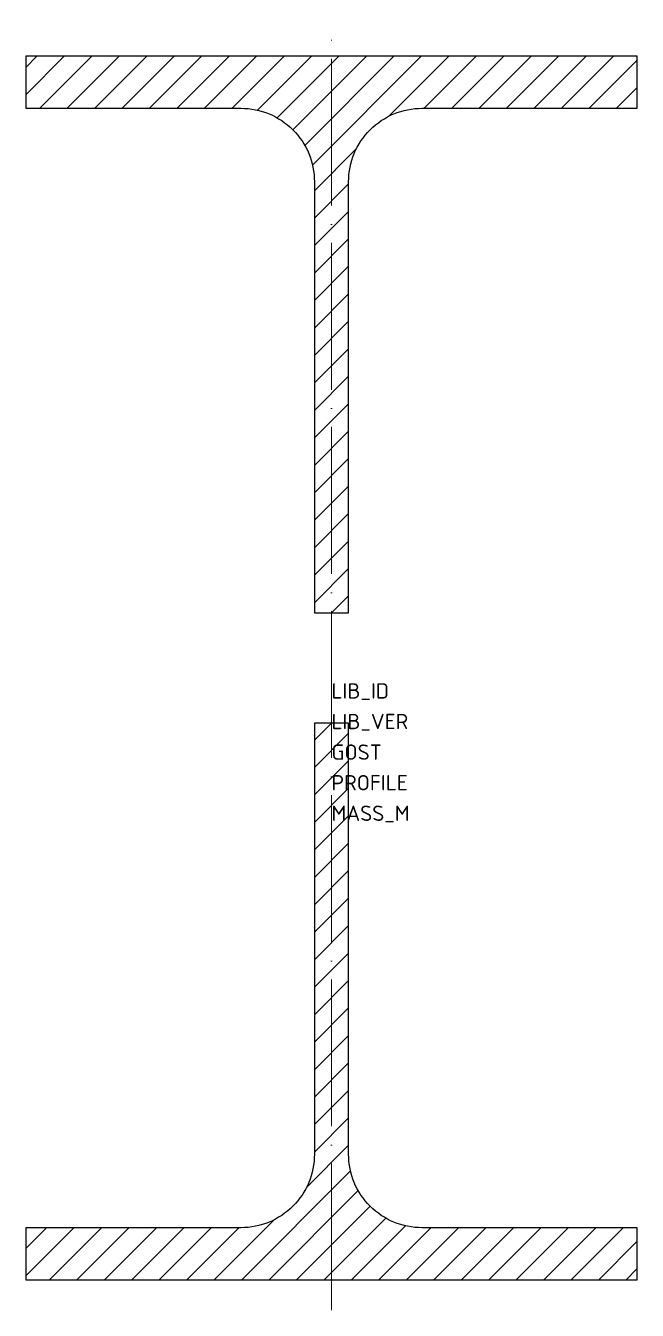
# Model space of a CAD drawing. Header units: millimetres. Extents: x -50 to 50, y -105 to 105.
import ezdxf

# ---------------------------------------------------------------- set-up
doc = ezdxf.new("R2010")
doc.units = ezdxf.units.MM
doc.linetypes.add('ACAD_ISO04W100', pattern=[30, 24, -3, 0, -3])
doc.styles.add('ГОСТ 2.304', font='isocpeur.ttf')

msp = doc.modelspace()

# ---------------------------------------------------------------- hatches: boundary and pattern name
at = {"linetype": 'ByBlock', "lineweight": 18}
h = msp.add_hatch(dxfattribs=at)
h.set_pattern_fill('ANSI31')
h.paths.add_polyline_path([(2.8, 9), (2.8, 79.5, -0.414214), (14.8, 91.5), (50, 91.5), (50, 100), (-50, 100), (-50, 91.5), (-14.8, 91.5, -0.414214), (-2.8, 79.5), (-2.8, 9)])
h.paths.add_polyline_path([(-2.8, -9), (-2.8, -79.5, -0.414214), (-14.8, -91.5), (-50, -91.5), (-50, -100), (50, -100), (50, -91.5), (14.8, -91.5, -0.414214), (2.8, -79.5), (2.8, -9)])

# ---------------------------------------------------------------- linework, layer by layer
at = {"color": 0, "linetype": 'ACAD_ISO04W100', "lineweight": 18}
msp.add_line((0, -105), (0, 105), dxfattribs=at)
at = {"color": 0, "linetype": 'ByBlock', "lineweight": -2}
for points in [[(2.8, 9), (2.8, 79.5, -0.414214), (14.8, 91.5), (50, 91.5), (50, 100), (-50, 100), (-50, 91.5), (-14.8, 91.5, -0.414214), (-2.8, 79.5), (-2.8, 9)], [(-2.8, -9), (-2.8, -79.5, -0.414214), (-14.8, -91.5), (-50, -91.5), (-50, -100), (50, -100), (50, -91.5), (14.8, -91.5, -0.414214), (2.8, -79.5), (2.8, -9)]]:
    msp.add_lwpolyline(points, format="xyb", close=True, dxfattribs=at)

# ---------------------------------------------------------------- texts
at = {"color": 0, "style": 'ГОСТ 2.304', "flags": 9}
for tag, p, s in [('LIB_ID', (0, -5), 'SEC_I_57837_20B1_WH18'), ('LIB_VER', (0, -10), '0.1.0'), ('GOST', (0, -15), 'ГОСТ Р 57837-2017'), ('PROFILE', (0, -20), '20Б1'), ('MASS_M', (0, -25), '22.4')]:
    msp.add_attdef(tag, p, s, height=2.5, dxfattribs=at)

doc.saveas('drawing.dxf')
